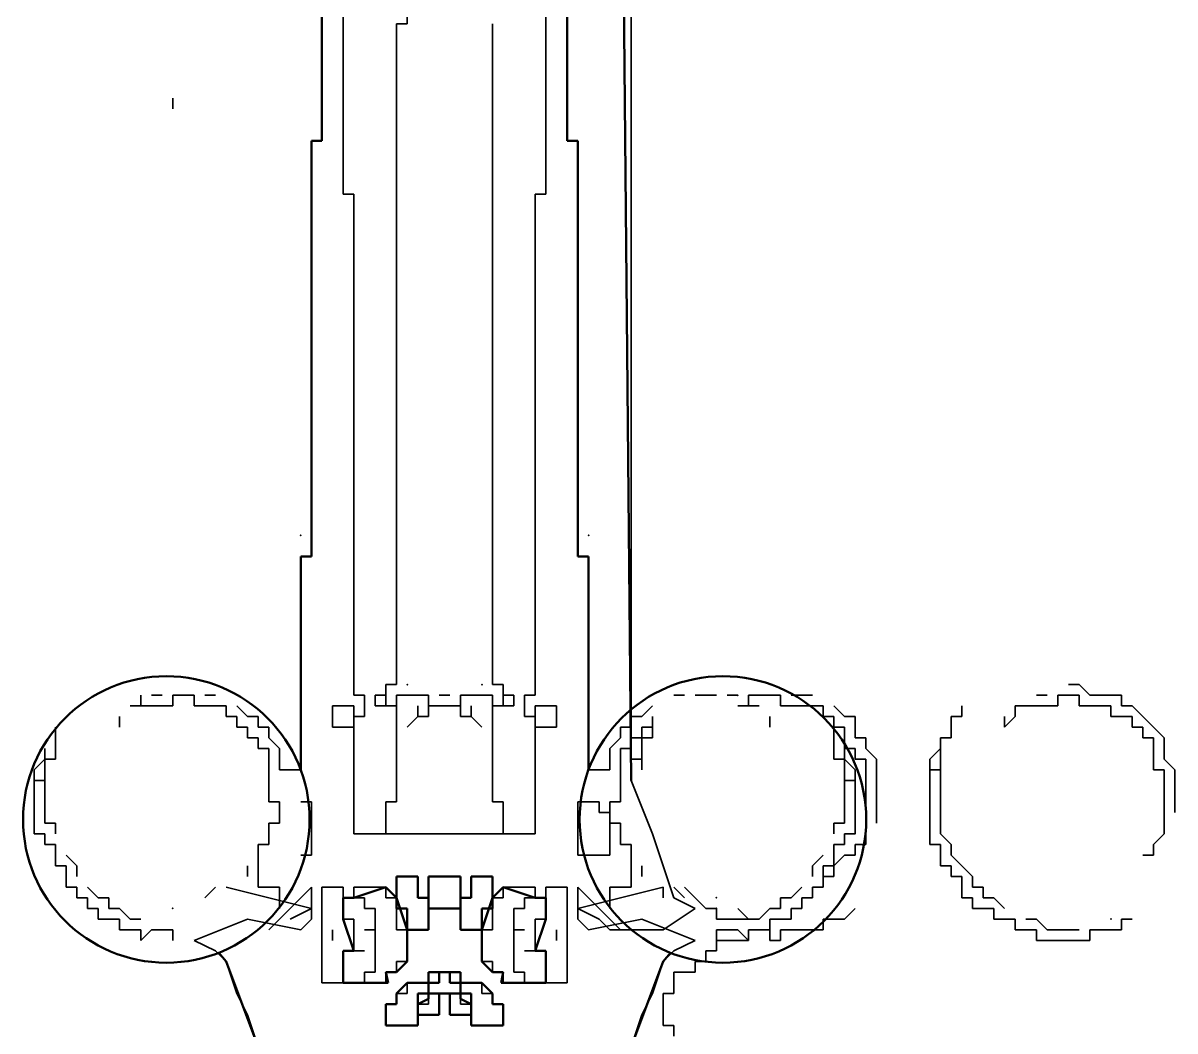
# Model space of a CAD drawing. Header units: millimetres. Extents: x 40 to 196, y 6 to 307.
# Drawn here: x 63.1 to 171.2, y 124.6 to 219.1 of the extents above; entities that cross this region are included whole.
import ezdxf

# ---------------------------------------------------------------- set-up
doc = ezdxf.new("R2010")
doc.units = ezdxf.units.MM
doc.layers.add('_0-0_', color=7, linetype='Continuous')
doc.layers.add('CAM5', color=7, linetype='Continuous')

msp = doc.modelspace()

# ---------------------------------------------------------------- linework, layer by layer
at = {"layer": '_0-0_', "color": 7, "linetype": 'Continuous', "lineweight": 35}
for p, q in [((93.18, 204.06), (93.18, 247.06)), ((112.18, 204.06), (112.18, 247.06)), ((91.18, 246.06), (91.18, 208.06)), ((114.18, 246.06), (114.18, 208.06)), ((120.18, 222.06), (120.18, 148.06)), ((99.18, 219.06), (99.18, 220.06)), ((98.18, 158.06), (98.18, 219.06)), ((98.18, 219.06), (99.18, 219.06)), ((107.18, 158.06), (107.18, 219.06)), ((77.18, 211.06), (77.18, 212.06)), ((91.18, 208.06), (90.18, 208.06)), ((90.18, 208.06), (90.18, 207.06)), ((114.18, 208.06), (115.18, 208.06)), ((115.18, 208.06), (115.18, 207.06)), ((90.18, 207.06), (90.18, 169.06)), ((115.18, 207.06), (115.18, 169.06)), ((93.18, 203.06), (93.18, 204.06)), ((112.18, 203.06), (112.18, 204.06)), ((94.18, 203.06), (93.18, 203.06)), ((94.18, 157.06), (94.18, 203.06)), ((111.18, 157.06), (111.18, 203.06)), ((111.18, 203.06), (112.18, 203.06)), ((90.18, 169.06), (89.18, 169.06)), ((89.18, 169.06), (89.18, 168.06)), ((115.18, 169.06), (116.18, 169.06)), ((116.18, 169.06), (116.18, 168.06)), ((89.18, 168.06), (89.18, 149.06)), ((116.18, 168.06), (116.18, 149.06)), ((98.18, 157.06), (98.18, 158.06)), ((107.18, 157.06), (107.18, 158.06)), ((94.18, 156.06), (94.18, 157.06)), ((97.18, 157.06), (97.18, 156.06)), ((97.18, 156.06), (97.18, 157.06)), ((97.18, 157.06), (97.18, 156.06)), ((97.18, 156.06), (97.18, 157.06)), ((97.18, 157.06), (98.18, 157.06)), ((108.18, 157.06), (107.18, 157.06)), ((108.18, 157.06), (108.18, 156.06)), ((108.18, 156.06), (108.18, 157.06)), ((108.18, 157.06), (108.18, 156.06)), ((108.18, 156.06), (108.18, 157.06)), ((111.18, 156.06), (111.18, 157.06)), ((161.18, 157.06), (162.18, 157.06)), ((162.18, 157.06), (161.18, 157.06)), ((161.18, 157.06), (162.18, 157.06)), ((162.18, 157.06), (163.18, 156.06)), ((74.18, 156.06), (74.18, 155.06)), ((74.18, 155.06), (74.18, 156.06)), ((74.18, 156.06), (74.18, 155.06)), ((75.18, 156.06), (76.18, 156.06)), ((77.18, 155.06), (77.18, 156.06)), ((77.18, 156.06), (78.18, 156.06)), ((78.18, 156.06), (79.18, 156.06)), ((79.18, 156.06), (79.18, 155.06)), ((80.18, 156.06), (81.18, 156.06)), ((95.18, 156.06), (94.18, 156.06)), ((95.18, 155.06), (95.18, 156.06)), ((96.18, 155.06), (96.18, 156.06)), ((96.18, 156.06), (97.18, 156.06)), ((97.18, 156.06), (97.18, 155.06)), ((100.18, 156.06), (98.18, 156.06)), ((98.18, 156.06), (98.18, 155.06)), ((101.18, 156.06), (100.18, 156.06)), ((101.18, 155.06), (101.18, 156.06)), ((102.18, 156.06), (103.18, 156.06)), ((103.18, 156.06), (102.18, 156.06)), ((104.18, 155.06), (104.18, 156.06)), ((104.18, 156.06), (105.18, 156.06)), ((105.18, 156.06), (107.18, 156.06)), ((107.18, 156.06), (107.18, 155.06)), ((109.18, 156.06), (108.18, 156.06)), ((108.18, 156.06), (108.18, 155.06)), ((109.18, 155.06), (109.18, 156.06)), ((110.18, 155.06), (110.18, 156.06)), ((110.18, 156.06), (111.18, 156.06)), ((125.18, 156.06), (124.18, 156.06)), ((127.18, 156.06), (126.18, 156.06)), ((128.18, 156.06), (127.18, 156.06)), ((130.18, 156.06), (129.18, 156.06)), ((131.18, 155.06), (131.18, 156.06)), ((131.18, 156.06), (132.18, 156.06)), ((131.18, 156.06), (131.18, 155.06)), ((131.18, 155.06), (131.18, 156.06)), ((131.18, 156.06), (131.18, 155.06)), ((132.18, 156.06), (134.18, 156.06)), ((134.18, 156.06), (134.18, 155.06)), ((135.18, 156.06), (137.18, 156.06)), ((158.18, 156.06), (159.18, 156.06)), ((160.18, 155.06), (160.18, 156.06)), ((160.18, 156.06), (161.18, 156.06)), ((161.18, 156.06), (162.18, 156.06)), ((162.18, 156.06), (162.18, 155.06)), ((163.18, 156.06), (164.18, 156.06)), ((164.18, 156.06), (166.18, 156.06)), ((166.18, 156.06), (166.18, 155.06)), ((73.18, 155.06), (74.18, 155.06)), ((74.18, 155.06), (73.18, 155.06)), ((74.18, 155.06), (77.18, 155.06)), ((79.18, 155.06), (80.18, 155.06)), ((80.18, 155.06), (82.18, 155.06)), ((82.18, 155.06), (82.18, 154.06)), ((84.18, 154.06), (83.18, 155.06)), ((92.18, 155.06), (92.18, 154.06)), ((93.18, 155.06), (92.18, 155.06)), ((92.18, 155.06), (92.18, 154.06)), ((94.18, 155.06), (93.18, 155.06)), ((94.18, 154.06), (94.18, 155.06)), ((95.18, 154.06), (95.18, 155.06)), ((97.18, 155.06), (96.18, 155.06)), ((97.18, 155.06), (98.18, 155.06)), ((98.18, 155.06), (97.18, 155.06)), ((98.18, 155.06), (98.18, 154.06)), ((100.18, 155.06), (100.18, 154.06)), ((100.18, 154.06), (100.18, 155.06)), ((100.18, 155.06), (100.18, 154.06)), ((101.18, 154.06), (101.18, 155.06)), ((101.18, 155.06), (102.18, 155.06)), ((103.18, 155.06), (101.18, 155.06)), ((102.18, 155.06), (104.18, 155.06)), ((104.18, 155.06), (103.18, 155.06)), ((104.18, 154.06), (104.18, 155.06)), ((105.18, 155.06), (105.18, 154.06)), ((105.18, 154.06), (105.18, 155.06)), ((105.18, 155.06), (105.18, 154.06)), ((107.18, 155.06), (108.18, 155.06)), ((108.18, 155.06), (107.18, 155.06)), ((107.18, 155.06), (107.18, 154.06)), ((108.18, 155.06), (109.18, 155.06)), ((110.18, 154.06), (110.18, 155.06)), ((111.18, 154.06), (111.18, 155.06)), ((111.18, 155.06), (112.18, 155.06)), ((112.18, 155.06), (113.18, 155.06)), ((113.18, 155.06), (113.18, 154.06)), ((113.18, 155.06), (113.18, 154.06)), ((121.18, 154.06), (122.18, 155.06)), ((130.18, 155.06), (131.18, 155.06)), ((132.18, 155.06), (131.18, 155.06)), ((131.18, 155.06), (132.18, 155.06)), ((134.18, 155.06), (135.18, 155.06)), ((135.18, 155.06), (138.18, 155.06)), ((138.18, 155.06), (138.18, 154.06)), ((139.18, 155.06), (140.18, 154.06)), ((140.18, 154.06), (139.18, 155.06)), ((151.18, 154.06), (151.18, 155.06)), ((156.18, 154.06), (156.18, 155.06)), ((156.18, 155.06), (157.18, 155.06)), ((157.18, 155.06), (160.18, 155.06)), ((162.18, 155.06), (163.18, 155.06)), ((163.18, 155.06), (165.18, 155.06)), ((165.18, 155.06), (165.18, 154.06)), ((166.18, 155.06), (167.18, 155.06)), ((167.18, 155.06), (168.18, 154.06)), ((72.18, 154.06), (72.18, 153.06)), ((82.18, 154.06), (83.18, 154.06)), ((83.18, 154.06), (83.18, 153.06)), ((85.18, 154.06), (84.18, 154.06)), ((85.18, 153.06), (85.18, 154.06)), ((92.18, 154.06), (92.18, 153.06)), ((94.18, 153.06), (94.18, 154.06)), ((94.18, 144.06), (94.18, 154.06)), ((94.18, 154.06), (95.18, 154.06)), ((98.18, 154.06), (98.18, 146.06)), ((99.18, 153.06), (100.18, 154.06)), ((100.18, 154.06), (99.18, 153.06)), ((100.18, 154.06), (101.18, 154.06)), ((105.18, 154.06), (104.18, 154.06)), ((106.18, 153.06), (105.18, 154.06)), ((105.18, 154.06), (106.18, 153.06)), ((107.18, 154.06), (107.18, 146.06)), ((111.18, 154.06), (110.18, 154.06)), ((111.18, 144.06), (111.18, 154.06)), ((111.18, 153.06), (111.18, 154.06)), ((113.18, 154.06), (113.18, 153.06)), ((120.18, 153.06), (120.18, 154.06)), ((120.18, 154.06), (121.18, 154.06)), ((122.18, 153.06), (122.18, 154.06)), ((122.18, 154.06), (122.18, 153.06)), ((133.18, 154.06), (133.18, 153.06)), ((138.18, 154.06), (139.18, 154.06)), ((139.18, 154.06), (139.18, 153.06)), ((140.18, 154.06), (141.18, 154.06)), ((141.18, 154.06), (141.18, 153.06)), ((150.18, 153.06), (150.18, 154.06)), ((150.18, 154.06), (151.18, 154.06)), ((155.18, 154.06), (155.18, 153.06)), ((155.18, 153.06), (155.18, 154.06)), ((155.18, 154.06), (155.18, 153.06)), ((155.18, 153.06), (156.18, 154.06)), ((165.18, 154.06), (166.18, 154.06)), ((166.18, 154.06), (167.18, 154.06)), ((167.18, 154.06), (167.18, 153.06)), ((168.18, 154.06), (170.18, 152.06)), ((66.18, 151.06), (66.18, 153.06)), ((83.18, 153.06), (84.18, 153.06)), ((84.18, 153.06), (84.18, 152.06)), ((86.18, 153.06), (85.18, 153.06)), ((86.18, 152.06), (86.18, 153.06)), ((92.18, 153.06), (93.18, 153.06)), ((93.18, 153.06), (94.18, 153.06)), ((112.18, 153.06), (111.18, 153.06)), ((113.18, 153.06), (112.18, 153.06)), ((119.18, 152.06), (119.18, 153.06)), ((119.18, 153.06), (120.18, 153.06)), ((122.18, 153.06), (121.18, 153.06)), ((121.18, 153.06), (121.18, 152.06)), ((122.18, 152.06), (122.18, 153.06)), ((139.18, 153.06), (140.18, 153.06)), ((139.18, 151.06), (139.18, 153.06)), ((140.18, 153.06), (140.18, 152.06)), ((141.18, 153.06), (141.18, 152.06)), ((150.18, 152.06), (150.18, 153.06)), ((167.18, 153.06), (168.18, 153.06)), ((168.18, 153.06), (168.18, 152.06)), ((84.18, 152.06), (85.18, 152.06)), ((85.18, 152.06), (85.18, 151.06)), ((87.18, 151.06), (86.18, 152.06)), ((118.18, 151.06), (119.18, 152.06)), ((121.18, 152.06), (120.18, 152.06)), ((120.18, 152.06), (120.18, 151.06)), ((121.18, 150.06), (121.18, 152.06)), ((121.18, 152.06), (122.18, 152.06)), ((140.18, 152.06), (140.18, 151.06)), ((141.18, 152.06), (142.18, 152.06)), ((142.18, 152.06), (142.18, 151.06)), ((149.18, 152.06), (149.18, 151.06)), ((149.18, 151.06), (149.18, 152.06)), ((149.18, 152.06), (150.18, 152.06)), ((168.18, 152.06), (169.18, 152.06)), ((169.18, 152.06), (169.18, 151.06)), ((170.18, 152.06), (170.18, 151.06)), ((65.18, 151.06), (65.18, 150.06)), ((66.18, 150.06), (66.18, 151.06)), ((85.18, 151.06), (86.18, 151.06)), ((86.18, 151.06), (86.18, 150.06)), ((87.18, 150.06), (87.18, 151.06)), ((118.18, 150.06), (118.18, 151.06)), ((120.18, 151.06), (119.18, 151.06)), ((119.18, 151.06), (119.18, 150.06)), ((139.18, 150.06), (139.18, 151.06)), ((140.18, 151.06), (141.18, 151.06)), ((140.18, 151.06), (140.18, 150.06)), ((141.18, 151.06), (141.18, 150.06)), ((142.18, 151.06), (143.18, 150.06)), ((148.18, 150.06), (149.18, 151.06)), ((149.18, 151.06), (149.18, 149.06)), ((169.18, 151.06), (169.18, 149.06)), ((170.18, 151.06), (170.18, 150.06)), ((64.18, 149.06), (65.18, 150.06)), ((65.18, 150.06), (65.18, 148.06)), ((65.18, 150.06), (66.18, 150.06)), ((86.18, 150.06), (86.18, 146.06)), ((87.18, 149.06), (87.18, 150.06)), ((118.18, 149.06), (118.18, 150.06)), ((119.18, 150.06), (119.18, 146.06)), ((120.18, 150.06), (121.18, 150.06)), ((121.18, 150.06), (121.18, 149.06)), ((121.18, 149.06), (121.18, 150.06)), ((140.18, 150.06), (139.18, 150.06)), ((140.18, 150.06), (140.18, 148.06)), ((141.18, 149.06), (140.18, 150.06)), ((141.18, 150.06), (142.18, 150.06)), ((142.18, 150.06), (142.18, 149.06)), ((143.18, 150.06), (143.18, 149.06)), ((148.18, 150.06), (148.18, 149.06)), ((148.18, 149.06), (148.18, 150.06)), ((170.18, 150.06), (171.18, 149.06)), ((64.18, 149.06), (64.18, 148.06)), ((64.18, 148.06), (64.18, 149.06)), ((64.18, 148.06), (64.18, 143.06)), ((64.18, 148.06), (65.18, 148.06)), ((65.18, 148.06), (64.18, 148.06)), ((65.18, 148.06), (65.18, 147.06)), ((88.18, 149.06), (87.18, 149.06)), ((89.18, 149.06), (88.18, 149.06)), ((116.18, 149.06), (117.18, 149.06)), ((117.18, 149.06), (118.18, 149.06)), ((120.18, 148.06), (122.18, 143.06)), ((141.18, 148.06), (140.18, 148.06)), ((140.18, 148.06), (140.18, 147.06)), ((140.18, 148.06), (141.18, 148.06)), ((141.18, 149.06), (141.18, 148.06)), ((141.18, 148.06), (141.18, 149.06)), ((141.18, 148.06), (141.18, 143.06)), ((142.18, 149.06), (142.18, 142.06)), ((143.18, 149.06), (143.18, 144.06)), ((148.18, 149.06), (148.18, 142.06)), ((148.18, 149.06), (149.18, 149.06)), ((149.18, 149.06), (148.18, 149.06)), ((149.18, 149.06), (149.18, 148.06)), ((149.18, 148.06), (149.18, 143.06)), ((169.18, 149.06), (170.18, 149.06)), ((170.18, 149.06), (170.18, 148.06)), ((170.18, 148.06), (170.18, 143.06)), ((171.18, 149.06), (171.18, 148.06)), ((171.18, 148.06), (171.18, 145.06)), ((65.18, 147.06), (65.18, 144.06)), ((140.18, 147.06), (140.18, 144.06)), ((86.18, 146.06), (87.18, 146.06)), ((87.18, 146.06), (87.18, 145.06)), ((89.18, 146.06), (90.18, 146.06)), ((90.18, 146.06), (90.18, 145.06)), ((90.18, 146.06), (90.18, 145.06)), ((98.18, 146.06), (97.18, 146.06)), ((97.18, 146.06), (97.18, 145.06)), ((107.18, 146.06), (108.18, 146.06)), ((108.18, 146.06), (108.18, 145.06)), ((115.18, 146.06), (115.18, 145.06)), ((116.18, 146.06), (115.18, 146.06)), ((115.18, 146.06), (115.18, 145.06)), ((117.18, 146.06), (116.18, 146.06)), ((117.18, 145.06), (117.18, 146.06)), ((119.18, 146.06), (118.18, 146.06)), ((118.18, 146.06), (118.18, 145.06)), ((87.18, 145.06), (87.18, 144.06)), ((90.18, 145.06), (90.18, 141.06)), ((97.18, 145.06), (97.18, 143.06)), ((108.18, 145.06), (108.18, 143.06)), ((115.18, 145.06), (115.18, 141.06)), ((118.18, 145.06), (117.18, 145.06)), ((118.18, 142.06), (118.18, 145.06)), ((118.18, 145.06), (118.18, 144.06)), ((65.18, 144.06), (66.18, 144.06)), ((66.18, 144.06), (66.18, 143.06)), ((87.18, 144.06), (86.18, 144.06)), ((86.18, 144.06), (86.18, 143.06)), ((94.18, 143.06), (94.18, 144.06)), ((111.18, 143.06), (111.18, 144.06)), ((118.18, 144.06), (119.18, 144.06)), ((119.18, 144.06), (119.18, 143.06)), ((140.18, 144.06), (139.18, 144.06)), ((139.18, 144.06), (139.18, 143.06)), ((64.18, 143.06), (65.18, 143.06)), ((65.18, 143.06), (65.18, 142.06)), ((86.18, 143.06), (86.18, 142.06)), ((107.18, 143.06), (94.18, 143.06)), ((97.18, 143.06), (98.18, 143.06)), ((98.18, 143.06), (111.18, 143.06)), ((108.18, 143.06), (107.18, 143.06)), ((119.18, 143.06), (119.18, 142.06)), ((122.18, 143.06), (123.18, 140.06)), ((141.18, 143.06), (140.18, 143.06)), ((140.18, 143.06), (140.18, 142.06)), ((149.18, 143.06), (150.18, 142.06)), ((170.18, 143.06), (169.18, 142.06)), ((65.18, 142.06), (66.18, 142.06)), ((66.18, 142.06), (66.18, 141.06)), ((86.18, 142.06), (85.18, 142.06)), ((85.18, 142.06), (85.18, 141.06)), ((118.18, 141.06), (118.18, 142.06)), ((119.18, 142.06), (120.18, 142.06)), ((120.18, 142.06), (120.18, 141.06)), ((140.18, 142.06), (139.18, 142.06)), ((139.18, 142.06), (139.18, 141.06)), ((142.18, 142.06), (141.18, 142.06)), ((141.18, 142.06), (141.18, 141.06)), ((148.18, 142.06), (149.18, 142.06)), ((149.18, 142.06), (149.18, 141.06)), ((150.18, 142.06), (150.18, 141.06)), ((169.18, 142.06), (169.18, 141.06)), ((66.18, 141.06), (66.18, 140.06)), ((67.18, 141.06), (68.18, 140.06)), ((68.18, 140.06), (67.18, 141.06)), ((85.18, 141.06), (85.18, 138.06)), ((90.18, 141.06), (89.18, 141.06)), ((115.18, 141.06), (116.18, 141.06)), ((116.18, 141.06), (118.18, 141.06)), ((120.18, 141.06), (120.18, 138.06)), ((138.18, 141.06), (137.18, 140.06)), ((137.18, 140.06), (138.18, 141.06)), ((140.18, 141.06), (139.18, 140.06)), ((139.18, 141.06), (139.18, 140.06)), ((141.18, 141.06), (140.18, 141.06)), ((149.18, 141.06), (149.18, 140.06)), ((150.18, 141.06), (151.18, 140.06)), ((169.18, 141.06), (168.18, 141.06)), ((66.18, 140.06), (67.18, 140.06)), ((67.18, 140.06), (67.18, 139.06)), ((68.18, 140.06), (68.18, 139.06)), ((68.18, 139.06), (68.18, 140.06)), ((84.18, 140.06), (84.18, 139.06)), ((121.18, 140.06), (121.18, 139.06)), ((123.18, 140.06), (124.18, 137.06)), ((137.18, 140.06), (137.18, 139.06)), ((137.18, 139.06), (137.18, 140.06)), ((139.18, 140.06), (138.18, 140.06)), ((138.18, 140.06), (138.18, 139.06)), ((139.18, 140.06), (139.18, 139.06)), ((149.18, 140.06), (150.18, 140.06)), ((150.18, 140.06), (150.18, 139.06)), ((151.18, 140.06), (152.18, 139.06)), ((67.18, 139.06), (67.18, 138.06)), ((98.18, 137.06), (98.18, 139.06)), ((98.18, 139.06), (99.18, 139.06)), ((99.18, 139.06), (100.18, 139.06)), ((100.18, 139.06), (100.18, 138.06)), ((101.18, 139.06), (101.18, 138.06)), ((103.18, 139.06), (101.18, 139.06)), ((101.18, 139.06), (101.18, 138.06)), ((101.18, 138.06), (101.18, 139.06)), ((101.18, 139.06), (102.18, 139.06)), ((102.18, 139.06), (104.18, 139.06)), ((104.18, 139.06), (103.18, 139.06)), ((104.18, 138.06), (104.18, 139.06)), ((104.18, 139.06), (104.18, 138.06)), ((104.18, 139.06), (104.18, 138.06)), ((106.18, 139.06), (105.18, 139.06)), ((105.18, 139.06), (105.18, 138.06)), ((107.18, 139.06), (106.18, 139.06)), ((107.18, 137.06), (107.18, 139.06)), ((139.18, 139.06), (138.18, 139.06)), ((138.18, 139.06), (138.18, 138.06)), ((150.18, 139.06), (151.18, 139.06)), ((151.18, 139.06), (151.18, 138.06)), ((152.18, 139.06), (152.18, 138.06)), ((67.18, 138.06), (68.18, 138.06)), ((68.18, 138.06), (68.18, 137.06)), ((69.18, 138.06), (70.18, 137.06)), ((70.18, 137.06), (69.18, 138.06)), ((80.18, 137.06), (81.18, 138.06)), ((90.18, 136.06), (82.18, 138.06)), ((85.18, 138.06), (86.18, 138.06)), ((86.18, 138.06), (87.18, 138.06)), ((90.18, 138.06), (87.18, 135.06)), ((87.18, 138.06), (87.18, 137.06)), ((90.18, 135.06), (90.18, 138.06)), ((91.18, 130.06), (91.18, 138.06)), ((91.18, 138.06), (92.18, 138.06)), ((92.18, 138.06), (93.18, 138.06)), ((93.18, 138.06), (93.18, 137.06)), ((94.18, 137.06), (94.18, 138.06)), ((94.18, 138.06), (95.18, 138.06)), ((95.18, 138.06), (97.18, 138.06)), ((97.18, 138.06), (97.18, 137.06)), ((100.18, 138.06), (100.18, 137.06)), ((101.18, 138.06), (101.18, 136.06)), ((101.18, 137.06), (101.18, 138.06)), ((104.18, 137.06), (104.18, 138.06)), ((104.18, 138.06), (104.18, 136.06)), ((105.18, 138.06), (105.18, 137.06)), ((110.18, 138.06), (108.18, 138.06)), ((108.18, 138.06), (108.18, 137.06)), ((111.18, 138.06), (110.18, 138.06)), ((111.18, 137.06), (111.18, 138.06)), ((113.18, 138.06), (112.18, 138.06)), ((112.18, 138.06), (112.18, 137.06)), ((114.18, 138.06), (113.18, 138.06)), ((114.18, 130.06), (114.18, 138.06)), ((115.18, 136.06), (123.18, 138.06)), ((115.18, 135.06), (115.18, 138.06)), ((115.18, 138.06), (118.18, 135.06)), ((119.18, 138.06), (118.18, 138.06)), ((118.18, 138.06), (118.18, 137.06)), ((120.18, 138.06), (119.18, 138.06)), ((123.18, 138.06), (123.18, 137.06)), ((125.18, 137.06), (124.18, 138.06)), ((125.18, 138.06), (126.18, 137.06)), ((126.18, 137.06), (125.18, 138.06)), ((136.18, 138.06), (135.18, 137.06)), ((135.18, 137.06), (136.18, 138.06)), ((138.18, 138.06), (137.18, 138.06)), ((137.18, 138.06), (137.18, 137.06)), ((151.18, 138.06), (151.18, 137.06)), ((152.18, 138.06), (153.18, 138.06)), ((153.18, 138.06), (153.18, 137.06)), ((68.18, 137.06), (69.18, 137.06)), ((69.18, 137.06), (69.18, 136.06)), ((70.18, 137.06), (71.18, 137.06)), ((71.18, 137.06), (71.18, 136.06)), ((87.18, 137.06), (87.18, 136.06)), ((93.18, 137.06), (93.18, 136.06)), ((93.18, 136.06), (93.18, 137.06)), ((93.18, 137.06), (93.18, 136.06)), ((93.18, 136.06), (93.18, 137.06)), ((93.18, 137.06), (94.18, 137.06)), ((93.18, 137.06), (94.18, 137.06)), ((94.18, 137.06), (95.18, 137.06)), ((95.18, 137.06), (95.18, 136.06)), ((97.18, 137.06), (98.18, 137.06)), ((98.18, 137.06), (98.18, 136.06)), ((98.18, 136.06), (98.18, 137.06)), ((100.18, 137.06), (101.18, 137.06)), ((105.18, 137.06), (104.18, 137.06)), ((107.18, 136.06), (107.18, 137.06)), ((108.18, 137.06), (107.18, 137.06)), ((107.18, 137.06), (107.18, 136.06)), ((111.18, 137.06), (110.18, 137.06)), ((110.18, 137.06), (110.18, 136.06)), ((112.18, 137.06), (111.18, 137.06)), ((112.18, 137.06), (111.18, 137.06)), ((112.18, 137.06), (112.18, 136.06)), ((112.18, 136.06), (112.18, 137.06)), ((112.18, 137.06), (112.18, 136.06)), ((112.18, 136.06), (112.18, 137.06)), ((118.18, 137.06), (118.18, 136.06)), ((124.18, 137.06), (126.18, 136.06)), ((126.18, 137.06), (127.18, 136.06)), ((135.18, 137.06), (134.18, 137.06)), ((134.18, 137.06), (134.18, 136.06)), ((137.18, 137.06), (136.18, 137.06)), ((136.18, 137.06), (136.18, 136.06)), ((151.18, 137.06), (152.18, 137.06)), ((152.18, 137.06), (152.18, 136.06)), ((153.18, 137.06), (154.18, 137.06)), ((154.18, 137.06), (155.18, 136.06)), ((69.18, 136.06), (70.18, 136.06)), ((70.18, 136.06), (70.18, 135.06)), ((70.18, 135.06), (71.18, 135.06)), ((71.18, 136.06), (72.18, 136.06)), ((71.18, 135.06), (72.18, 135.06)), ((72.18, 136.06), (73.18, 135.06)), ((72.18, 135.06), (72.18, 134.06)), ((73.18, 135.06), (74.18, 135.06)), ((79.18, 133.06), (84.18, 135.06)), ((84.18, 135.06), (89.18, 134.06)), ((87.18, 135.06), (86.18, 134.06)), ((88.18, 135.06), (90.18, 136.06)), ((89.18, 134.06), (90.18, 135.06)), ((93.18, 136.06), (93.18, 135.06)), ((93.18, 135.06), (94.18, 135.06)), ((94.18, 135.06), (94.18, 134.06)), ((95.18, 136.06), (96.18, 136.06)), ((96.18, 136.06), (96.18, 135.06)), ((96.18, 136.06), (96.18, 135.06)), ((96.18, 135.06), (96.18, 130.06)), ((98.18, 136.06), (98.18, 134.06)), ((99.18, 136.06), (98.18, 136.06)), ((99.18, 135.06), (99.18, 136.06)), ((99.18, 134.06), (99.18, 135.06)), ((101.18, 136.06), (102.18, 136.06)), ((103.18, 136.06), (101.18, 136.06)), ((101.18, 136.06), (101.18, 135.06)), ((101.18, 135.06), (101.18, 134.06)), ((102.18, 136.06), (104.18, 136.06)), ((104.18, 136.06), (103.18, 136.06)), ((104.18, 136.06), (104.18, 135.06)), ((104.18, 135.06), (104.18, 134.06)), ((106.18, 135.06), (106.18, 136.06)), ((106.18, 136.06), (107.18, 136.06)), ((106.18, 134.06), (106.18, 135.06)), ((107.18, 136.06), (107.18, 134.06)), ((109.18, 136.06), (109.18, 135.06)), ((110.18, 136.06), (109.18, 136.06)), ((109.18, 136.06), (109.18, 135.06)), ((109.18, 135.06), (109.18, 130.06)), ((112.18, 135.06), (111.18, 135.06)), ((111.18, 135.06), (111.18, 134.06)), ((112.18, 136.06), (112.18, 135.06)), ((117.18, 135.06), (115.18, 136.06)), ((116.18, 134.06), (115.18, 135.06)), ((121.18, 135.06), (116.18, 134.06)), ((118.18, 134.06), (117.18, 135.06)), ((118.18, 135.06), (119.18, 134.06)), ((126.18, 133.06), (121.18, 135.06)), ((126.18, 136.06), (123.18, 134.06)), ((127.18, 136.06), (128.18, 136.06)), ((128.18, 136.06), (128.18, 135.06)), ((128.18, 135.06), (129.18, 135.06)), ((129.18, 135.06), (131.18, 135.06)), ((131.18, 135.06), (130.18, 136.06)), ((132.18, 135.06), (131.18, 135.06)), ((133.18, 136.06), (132.18, 135.06)), ((134.18, 136.06), (133.18, 136.06)), ((134.18, 135.06), (133.18, 135.06)), ((133.18, 135.06), (133.18, 134.06)), ((135.18, 135.06), (134.18, 135.06)), ((136.18, 136.06), (135.18, 136.06)), ((135.18, 136.06), (135.18, 135.06)), ((138.18, 134.06), (138.18, 135.06)), ((138.18, 135.06), (139.18, 135.06)), ((139.18, 135.06), (140.18, 135.06)), ((140.18, 135.06), (141.18, 136.06)), ((152.18, 136.06), (153.18, 136.06)), ((153.18, 136.06), (154.18, 136.06)), ((154.18, 136.06), (154.18, 135.06)), ((154.18, 135.06), (155.18, 135.06)), ((155.18, 135.06), (156.18, 135.06)), ((156.18, 135.06), (156.18, 134.06)), ((157.18, 135.06), (158.18, 135.06)), ((158.18, 135.06), (157.18, 135.06)), ((157.18, 135.06), (158.18, 135.06)), ((158.18, 135.06), (159.18, 134.06)), ((166.18, 134.06), (166.18, 135.06)), ((166.18, 135.06), (167.18, 135.06)), ((72.18, 134.06), (73.18, 134.06)), ((73.18, 134.06), (74.18, 134.06)), ((74.18, 134.06), (74.18, 133.06)), ((74.18, 133.06), (75.18, 134.06)), ((75.18, 134.06), (76.18, 134.06)), ((76.18, 134.06), (77.18, 134.06)), ((77.18, 134.06), (77.18, 133.06)), ((92.18, 134.06), (92.18, 133.06)), ((94.18, 134.06), (94.18, 132.06)), ((95.18, 134.06), (96.18, 134.06)), ((98.18, 134.06), (99.18, 134.06)), ((99.18, 134.06), (99.18, 133.06)), ((100.18, 134.06), (99.18, 134.06)), ((101.18, 134.06), (100.18, 134.06)), ((104.18, 134.06), (105.18, 134.06)), ((105.18, 134.06), (106.18, 134.06)), ((107.18, 134.06), (106.18, 134.06)), ((106.18, 134.06), (106.18, 133.06)), ((110.18, 134.06), (109.18, 134.06)), ((111.18, 134.06), (111.18, 132.06)), ((113.18, 134.06), (113.18, 133.06)), ((123.18, 134.06), (118.18, 134.06)), ((129.18, 134.06), (128.18, 134.06)), ((128.18, 134.06), (128.18, 133.06)), ((130.18, 134.06), (129.18, 134.06)), ((131.18, 133.06), (130.18, 134.06)), ((131.18, 133.06), (131.18, 134.06)), ((131.18, 134.06), (132.18, 134.06)), ((132.18, 134.06), (131.18, 134.06)), ((131.18, 134.06), (131.18, 133.06)), ((132.18, 134.06), (133.18, 134.06)), ((133.18, 134.06), (132.18, 134.06)), ((133.18, 134.06), (133.18, 133.06)), ((134.18, 133.06), (134.18, 134.06)), ((134.18, 134.06), (135.18, 134.06)), ((135.18, 134.06), (138.18, 134.06)), ((156.18, 134.06), (157.18, 134.06)), ((157.18, 134.06), (158.18, 134.06)), ((158.18, 134.06), (158.18, 133.06)), ((159.18, 134.06), (160.18, 134.06)), ((160.18, 134.06), (162.18, 134.06)), ((163.18, 133.06), (163.18, 134.06)), ((163.18, 134.06), (164.18, 134.06)), ((164.18, 134.06), (166.18, 134.06)), ((81.18, 132.06), (79.18, 133.06)), ((99.18, 133.06), (99.18, 131.06)), ((106.18, 133.06), (106.18, 131.06)), ((124.18, 132.06), (126.18, 133.06)), ((128.18, 132.06), (128.18, 133.06)), ((128.18, 133.06), (129.18, 133.06)), ((129.18, 133.06), (131.18, 133.06)), ((133.18, 133.06), (134.18, 133.06)), ((158.18, 133.06), (159.18, 133.06)), ((159.18, 133.06), (163.18, 133.06)), ((82.18, 131.06), (81.18, 132.06)), ((93.18, 130.06), (93.18, 132.06)), ((94.18, 132.06), (95.18, 132.06)), ((111.18, 132.06), (110.18, 132.06)), ((112.18, 130.06), (112.18, 132.06)), ((123.18, 131.06), (124.18, 132.06)), ((127.18, 131.06), (127.18, 132.06)), ((127.18, 132.06), (128.18, 132.06)), ((83.18, 128.06), (82.18, 131.06)), ((99.18, 131.06), (98.18, 131.06)), ((98.18, 131.06), (98.18, 130.06)), ((106.18, 131.06), (107.18, 131.06)), ((107.18, 131.06), (107.18, 130.06)), ((122.18, 128.06), (123.18, 131.06)), ((126.18, 130.06), (126.18, 131.06)), ((126.18, 131.06), (127.18, 131.06)), ((91.18, 129.06), (91.18, 130.06)), ((93.18, 129.06), (93.18, 130.06)), ((96.18, 130.06), (95.18, 130.06)), ((95.18, 130.06), (95.18, 129.06)), ((98.18, 130.06), (97.18, 130.06)), ((97.18, 130.06), (97.18, 129.06)), ((102.18, 130.06), (101.18, 130.06)), ((101.18, 130.06), (101.18, 129.06)), ((103.18, 130.06), (102.18, 130.06)), ((102.18, 129.06), (102.18, 130.06)), ((102.18, 130.06), (103.18, 130.06)), ((103.18, 129.06), (103.18, 130.06)), ((103.18, 130.06), (104.18, 130.06)), ((104.18, 130.06), (104.18, 129.06)), ((107.18, 130.06), (108.18, 130.06)), ((108.18, 130.06), (108.18, 129.06)), ((109.18, 130.06), (110.18, 130.06)), ((110.18, 130.06), (110.18, 129.06)), ((112.18, 129.06), (112.18, 130.06)), ((114.18, 129.06), (114.18, 130.06)), ((124.18, 129.06), (124.18, 130.06)), ((124.18, 130.06), (125.18, 130.06)), ((125.18, 130.06), (126.18, 130.06)), ((94.18, 129.06), (91.18, 129.06)), ((96.18, 129.06), (93.18, 129.06)), ((95.18, 129.06), (94.18, 129.06)), ((97.18, 129.06), (96.18, 129.06)), ((99.18, 128.06), (99.18, 129.06)), ((99.18, 129.06), (100.18, 129.06)), ((100.18, 129.06), (102.18, 129.06)), ((101.18, 129.06), (101.18, 128.06)), ((105.18, 129.06), (103.18, 129.06)), ((104.18, 129.06), (104.18, 128.06)), ((106.18, 129.06), (105.18, 129.06)), ((106.18, 128.06), (106.18, 129.06)), ((108.18, 129.06), (109.18, 129.06)), ((109.18, 129.06), (112.18, 129.06)), ((110.18, 129.06), (111.18, 129.06)), ((111.18, 129.06), (114.18, 129.06)), ((124.18, 128.06), (124.18, 129.06)), ((84.18, 126.06), (83.18, 128.06)), ((98.18, 127.06), (98.18, 128.06)), ((98.18, 128.06), (99.18, 128.06)), ((100.18, 128.06), (100.18, 127.06)), ((101.18, 128.06), (100.18, 128.06)), ((100.18, 128.06), (100.18, 127.06)), ((102.18, 128.06), (101.18, 128.06)), ((101.18, 128.06), (101.18, 127.06)), ((102.18, 127.06), (102.18, 128.06)), ((102.18, 128.06), (103.18, 128.06)), ((103.18, 128.06), (102.18, 128.06)), ((103.18, 128.06), (104.18, 128.06)), ((103.18, 127.06), (103.18, 128.06)), ((104.18, 128.06), (104.18, 127.06)), ((104.18, 128.06), (105.18, 128.06)), ((105.18, 128.06), (105.18, 127.06)), ((105.18, 128.06), (105.18, 127.06)), ((107.18, 128.06), (106.18, 128.06)), ((107.18, 127.06), (107.18, 128.06)), ((121.18, 126.06), (122.18, 128.06)), ((123.18, 126.06), (123.18, 128.06)), ((123.18, 128.06), (124.18, 128.06)), ((97.18, 126.06), (97.18, 127.06)), ((97.18, 127.06), (98.18, 127.06)), ((100.18, 127.06), (100.18, 126.06)), ((101.18, 127.06), (100.18, 127.06)), ((100.18, 127.06), (100.18, 126.06)), ((102.18, 126.06), (102.18, 127.06)), ((103.18, 126.06), (103.18, 127.06)), ((104.18, 127.06), (105.18, 127.06)), ((105.18, 127.06), (105.18, 126.06)), ((105.18, 127.06), (105.18, 126.06)), ((108.18, 127.06), (107.18, 127.06)), ((108.18, 126.06), (108.18, 127.06)), ((85.18, 123.06), (84.18, 126.06)), ((97.18, 125.06), (97.18, 126.06)), ((100.18, 126.06), (101.18, 126.06)), ((100.18, 126.06), (100.18, 125.06)), ((101.18, 126.06), (102.18, 126.06)), ((104.18, 126.06), (103.18, 126.06)), ((105.18, 126.06), (104.18, 126.06)), ((105.18, 126.06), (105.18, 125.06)), ((108.18, 125.06), (108.18, 126.06)), ((120.18, 123.06), (121.18, 126.06)), ((123.18, 125.06), (123.18, 126.06)), ((99.18, 125.06), (97.18, 125.06)), ((100.18, 125.06), (99.18, 125.06)), ((105.18, 125.06), (106.18, 125.06)), ((106.18, 125.06), (108.18, 125.06)), ((124.18, 125.06), (123.18, 125.06)), ((124.18, 124.06), (124.18, 125.06))]:
    msp.add_line(p, q, dxfattribs=at)
for p in [(89.18, 171.06), (116.18, 171.06), (99.18, 157.06), (106.18, 157.06), (130.18, 156.06), (141.18, 143.06), (128.18, 137.06), (77.18, 136.06), (128.18, 136.06), (165.18, 135.06)]:
    msp.add_point(p, dxfattribs=at)
at = {"layer": 'CAM5', "color": 7, "linetype": 'Continuous', "lineweight": 50}
for p, q in [((119.18, 255.06), (120.18, 148.06)), ((91.18, 247.06), (91.18, 208.06)), ((114.18, 247.06), (114.18, 208.06)), ((91.18, 208.06), (90.18, 208.06)), ((90.18, 208.06), (90.18, 169.06)), ((114.18, 208.06), (115.18, 208.06)), ((115.18, 208.06), (115.18, 169.06)), ((90.18, 169.06), (89.18, 169.06)), ((89.18, 169.06), (89.18, 149.06)), ((115.18, 169.06), (116.18, 169.06)), ((116.18, 169.06), (116.18, 149.06)), ((98.18, 136.06), (98.18, 139.06)), ((98.18, 139.06), (100.18, 139.06)), ((100.18, 139.06), (100.18, 137.06)), ((104.18, 139.06), (101.18, 139.06)), ((101.18, 139.06), (101.18, 136.06)), ((101.18, 137.06), (101.18, 139.06)), ((101.18, 139.06), (104.18, 139.06)), ((104.18, 137.06), (104.18, 139.06)), ((104.18, 139.06), (104.18, 136.06)), ((107.18, 139.06), (105.18, 139.06)), ((105.18, 139.06), (105.18, 137.06)), ((107.18, 136.06), (107.18, 139.06)), ((97.18, 138.06), (94.18, 137.06)), ((98.18, 137.06), (97.18, 138.06)), ((107.18, 137.06), (108.18, 138.06)), ((108.18, 138.06), (111.18, 137.06)), ((94.18, 137.06), (93.18, 137.06)), ((93.18, 137.06), (93.18, 135.06)), ((99.18, 134.06), (98.18, 137.06)), ((100.18, 137.06), (101.18, 137.06)), ((105.18, 137.06), (104.18, 137.06)), ((106.18, 134.06), (107.18, 137.06)), ((111.18, 137.06), (112.18, 137.06)), ((112.18, 137.06), (112.18, 135.06)), ((93.18, 135.06), (94.18, 132.06)), ((99.18, 136.06), (98.18, 136.06)), ((99.18, 134.06), (99.18, 136.06)), ((101.18, 136.06), (104.18, 136.06)), ((104.18, 136.06), (101.18, 136.06)), ((101.18, 136.06), (101.18, 134.06)), ((104.18, 136.06), (104.18, 134.06)), ((106.18, 134.06), (106.18, 136.06)), ((106.18, 136.06), (107.18, 136.06)), ((112.18, 135.06), (111.18, 132.06)), ((99.18, 131.06), (99.18, 134.06)), ((101.18, 134.06), (99.18, 134.06)), ((104.18, 134.06), (106.18, 134.06)), ((106.18, 131.06), (106.18, 134.06)), ((81.49, 131.9), (82.18, 131.06)), ((94.18, 132.06), (93.18, 132.06)), ((93.18, 132.06), (93.18, 129.06)), ((111.18, 132.06), (112.18, 132.06)), ((112.18, 132.06), (112.18, 129.06)), ((123.87, 131.9), (123.18, 131.06)), ((82.18, 131.06), (85.18, 123.06)), ((98.18, 130.06), (99.18, 131.06)), ((107.18, 130.06), (106.18, 131.06)), ((123.18, 131.06), (120.18, 123.06)), ((97.38, 129.06), (97.18, 130.06)), ((97.18, 130.06), (98.18, 130.06)), ((101.18, 130.06), (101.18, 128.06)), ((103.18, 130.06), (101.18, 130.06)), ((102.18, 129.06), (102.18, 130.06)), ((102.18, 130.06), (104.18, 130.06)), ((103.18, 129.06), (103.18, 130.06)), ((104.18, 130.06), (104.18, 128.06)), ((108.18, 130.06), (107.18, 130.06)), ((107.98, 129.06), (108.18, 130.06)), ((93.18, 129.06), (97.38, 129.06)), ((98.18, 128.06), (99.18, 129.06)), ((99.18, 129.06), (102.18, 129.06)), ((106.18, 129.06), (103.18, 129.06)), ((107.18, 128.06), (106.18, 129.06)), ((112.18, 129.06), (107.98, 129.06)), ((98.18, 127.06), (98.18, 128.06)), ((101.18, 128.06), (100.18, 128.06)), ((100.18, 128.06), (100.18, 126.06)), ((101.18, 127.56), (100.18, 127.06)), ((103.18, 128.06), (101.18, 128.06)), ((101.18, 128.06), (101.18, 127.56)), ((102.18, 126.06), (102.18, 128.06)), ((102.18, 128.06), (104.18, 128.06)), ((103.18, 126.06), (103.18, 128.06)), ((104.18, 128.06), (104.18, 127.56)), ((104.18, 128.06), (105.18, 128.06)), ((104.18, 127.56), (105.18, 127.06)), ((105.18, 128.06), (105.18, 126.06)), ((107.18, 127.06), (107.18, 128.06)), ((97.18, 125.06), (97.18, 127.06)), ((97.18, 127.06), (98.18, 127.06)), ((100.18, 127.06), (100.18, 125.06)), ((105.18, 127.06), (105.18, 125.06)), ((108.18, 127.06), (107.18, 127.06)), ((108.18, 125.06), (108.18, 127.06)), ((100.18, 126.06), (102.18, 126.06)), ((105.18, 126.06), (103.18, 126.06)), ((100.18, 125.06), (97.18, 125.06)), ((105.18, 125.06), (108.18, 125.06))]:
    msp.add_line(p, q, dxfattribs=at)
for centre in [(76.58, 144.4), (128.78, 144.4)]:
    msp.add_circle(centre, 13.44, dxfattribs=at)

doc.saveas('drawing.dxf')
